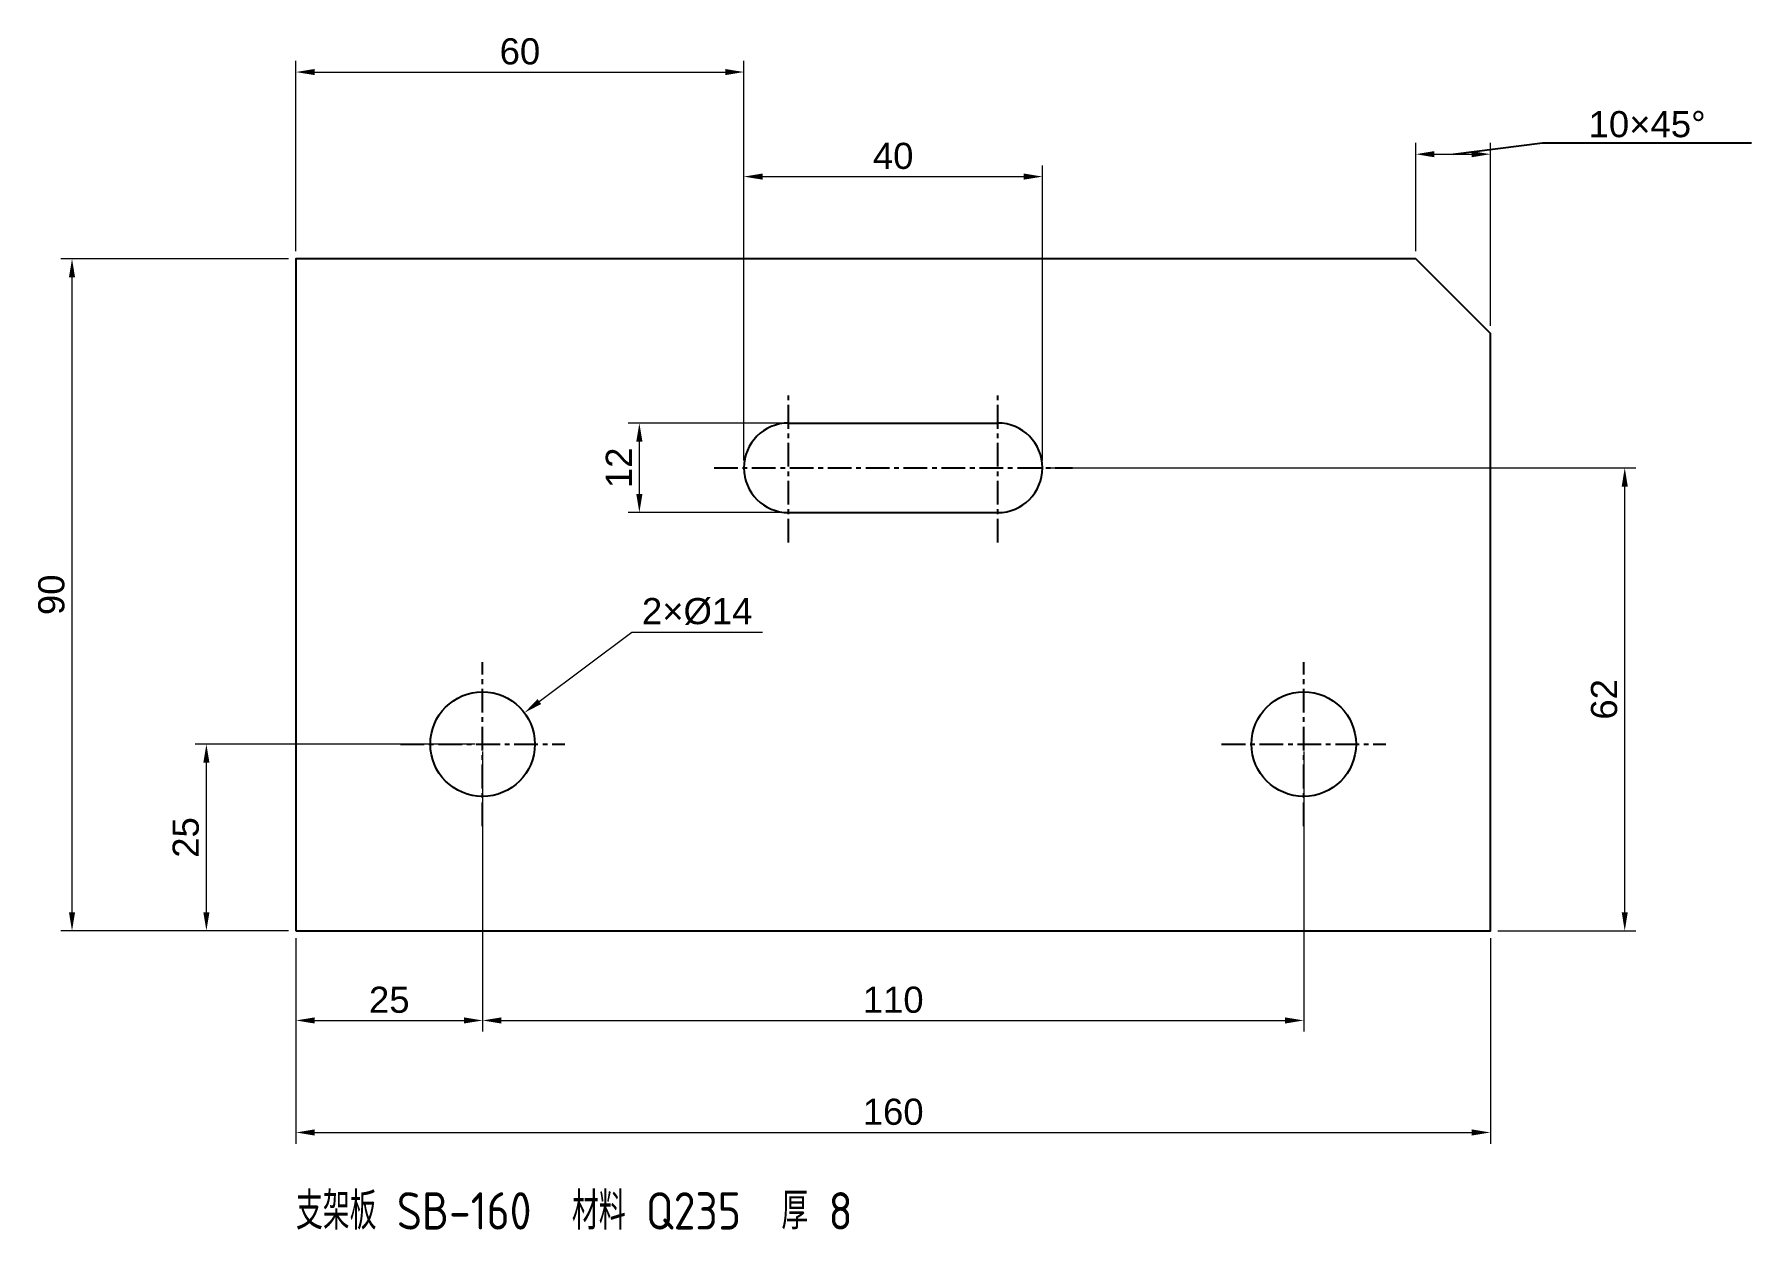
# Model space of a CAD drawing. Header units: millimetres. Extents: x -35 to 195, y -40 to 120.
import ezdxf

# ---------------------------------------------------------------- set-up
doc = ezdxf.new("R2010")
doc.units = ezdxf.units.MM
doc.linetypes.add('CENTER', pattern=[5.08, 3.175, -0.635, 0.635, -0.635])
for name, color, linetype in [('CENTER', 1, 'CENTER'), ('DIM', 3, 'Continuous'), ('OUTLINE', 7, 'Continuous'), ('TEXT', 7, 'Continuous')]:
    doc.layers.add(name, color=color, linetype=linetype)
doc.styles.add('SB_DIM_TEXT', font='arial.ttf')
doc.styles.get("Standard").update_dxf_attribs({"font": 'gbenor.shx', "bigfont": 'gbcbig.shx'})
doc.dimstyles.new('SB_MM', dxfattribs={"dimtxt": 3.5, "dimasz": 2.5, "dimexe": 1.5, "dimexo": 1, "dimgap": 1, "dimtad": 1, "dimdsep": 46, "dimtxsty": 'SB_DIM_TEXT', "dimcen": 0, "dimazin": 3, "dimtfac": 1, "dimtmove": 1, "dimatfit": 3, "dimlwd": 18, "dimlwe": 18})

# ---------------------------------------------------------------- blocks, each defined once
blk = doc.blocks.new('_CLOSEDFILLED')
at = {"color": 0, "linetype": 'BYBLOCK'}
blk.add_solid([(-1, 0.164), (0, 0), (-1, -0.164)], dxfattribs=at)
blk = doc.blocks.new('*D11')
at = {"color": 0, "lineweight": 18}
for p, q in [((150, 91), (150, 105.5)), ((152.5, 104), (157.5, 104)), ((160, 81), (160, 105.5))]:
    blk.add_line(p, q, dxfattribs=at)
at = {"color": 0}
for p, q in [((155, 104), (167, 105.5)), ((167, 105.5), (195, 105.5))]:
    blk.add_line(p, q, dxfattribs=at)
at = {"layer": 'Defpoints'}
for p in [(150, 104), (150, 90), (160, 80)]:
    blk.add_point(p, dxfattribs=at)
at = {"layer": 'DIM', "color": 0, "xscale": 2.5, "yscale": 2.5, "rotation": 180}
blk.add_blockref('_CLOSEDFILLED', (150, 104), dxfattribs=at)
at = {"layer": 'DIM', "color": 0, "xscale": 2.5, "yscale": 2.5}
blk.add_blockref('_CLOSEDFILLED', (160, 104), dxfattribs=at)
at = {"layer": 'DIM', "color": 0, "insert": (181, 108), "char_height": 3.5, "attachment_point": 5, "style": 'SB_DIM_TEXT'}
blk.add_mtext('10×45%%d', dxfattribs=at)

msp = doc.modelspace()

# ---------------------------------------------------------------- linework, layer by layer
at = {"layer": 'CENTER'}
for p, q in [((66, 52), (66, 72)), ((94, 52), (94, 72)), ((56, 62), (104, 62)), ((25, 14), (25, 36)), ((135, 14), (135, 36)), ((14, 25), (36, 25)), ((124, 25), (146, 25))]:
    msp.add_line(p, q, dxfattribs=at)
at = {"layer": 'OUTLINE'}
for p, q in [((66, 68), (94, 68)), ((66, 56), (94, 56))]:
    msp.add_line(p, q, dxfattribs=at)
msp.add_lwpolyline([(0, 0), (160, 0), (160, 80), (150, 90), (0, 90)], close=True, dxfattribs=at)
for centre in [(25, 25), (135, 25)]:
    msp.add_circle(centre, 7, dxfattribs=at)
for centre, start, end in [((66, 62), 90, 270), ((94, 62), 270, 90)]:
    msp.add_arc(centre, 6, start, end, dxfattribs=at)

# ---------------------------------------------------------------- texts
at = {"layer": 'TEXT'}
msp.add_text('支架板 SB-160  材料 Q235  厚 8', height=5, dxfattribs=at).set_placement((0, -40))

# ---------------------------------------------------------------- dimensions: what is measured, and where the dimension line sits
at = {"layer": 'DIM'}
for base, p1, p2 in [((0, 115), (0, 90), (60, 62)), ((60, 101), (60, 62), (100, 62)), ((0, -12), (0, 0), (25, 25)), ((25, -12), (25, 25), (135, 25)), ((0, -27), (0, 0), (160, 0))]:
    msp.add_linear_dim(base=base, p1=p1, p2=p2, dimstyle='SB_MM', dxfattribs=at).render()
dim = msp.add_linear_dim(base=(150, 104), p1=(150, 90), p2=(160, 80), text='<>×45%%d', dimstyle='SB_MM', override={"dimtmove": 1}, dxfattribs=at)
dim.commit()
dim.dimension.update_dxf_attribs({"geometry": '*D11', "text_midpoint": (167, 105.5), "dimtype": 160})
for base, p1, p2 in [((-30, 0), (0, 0), (0, 90)), ((46, 56), (66, 56), (66, 68)), ((178, 0), (160, 0), (100, 62)), ((-12, 0), (0, 0), (25, 25))]:
    msp.add_linear_dim(base=base, p1=p1, p2=p2, angle=90, dimstyle='SB_MM', dxfattribs=at).render()
msp.add_diameter_dim(center=(25, 25), radius=7, location=(45, 40), text='2×<>', dimstyle='SB_MM', override={"dimtad": 1, "dimtoh": 1, "dimtofl": 0}, dxfattribs=at).render()

doc.saveas('drawing.dxf')
